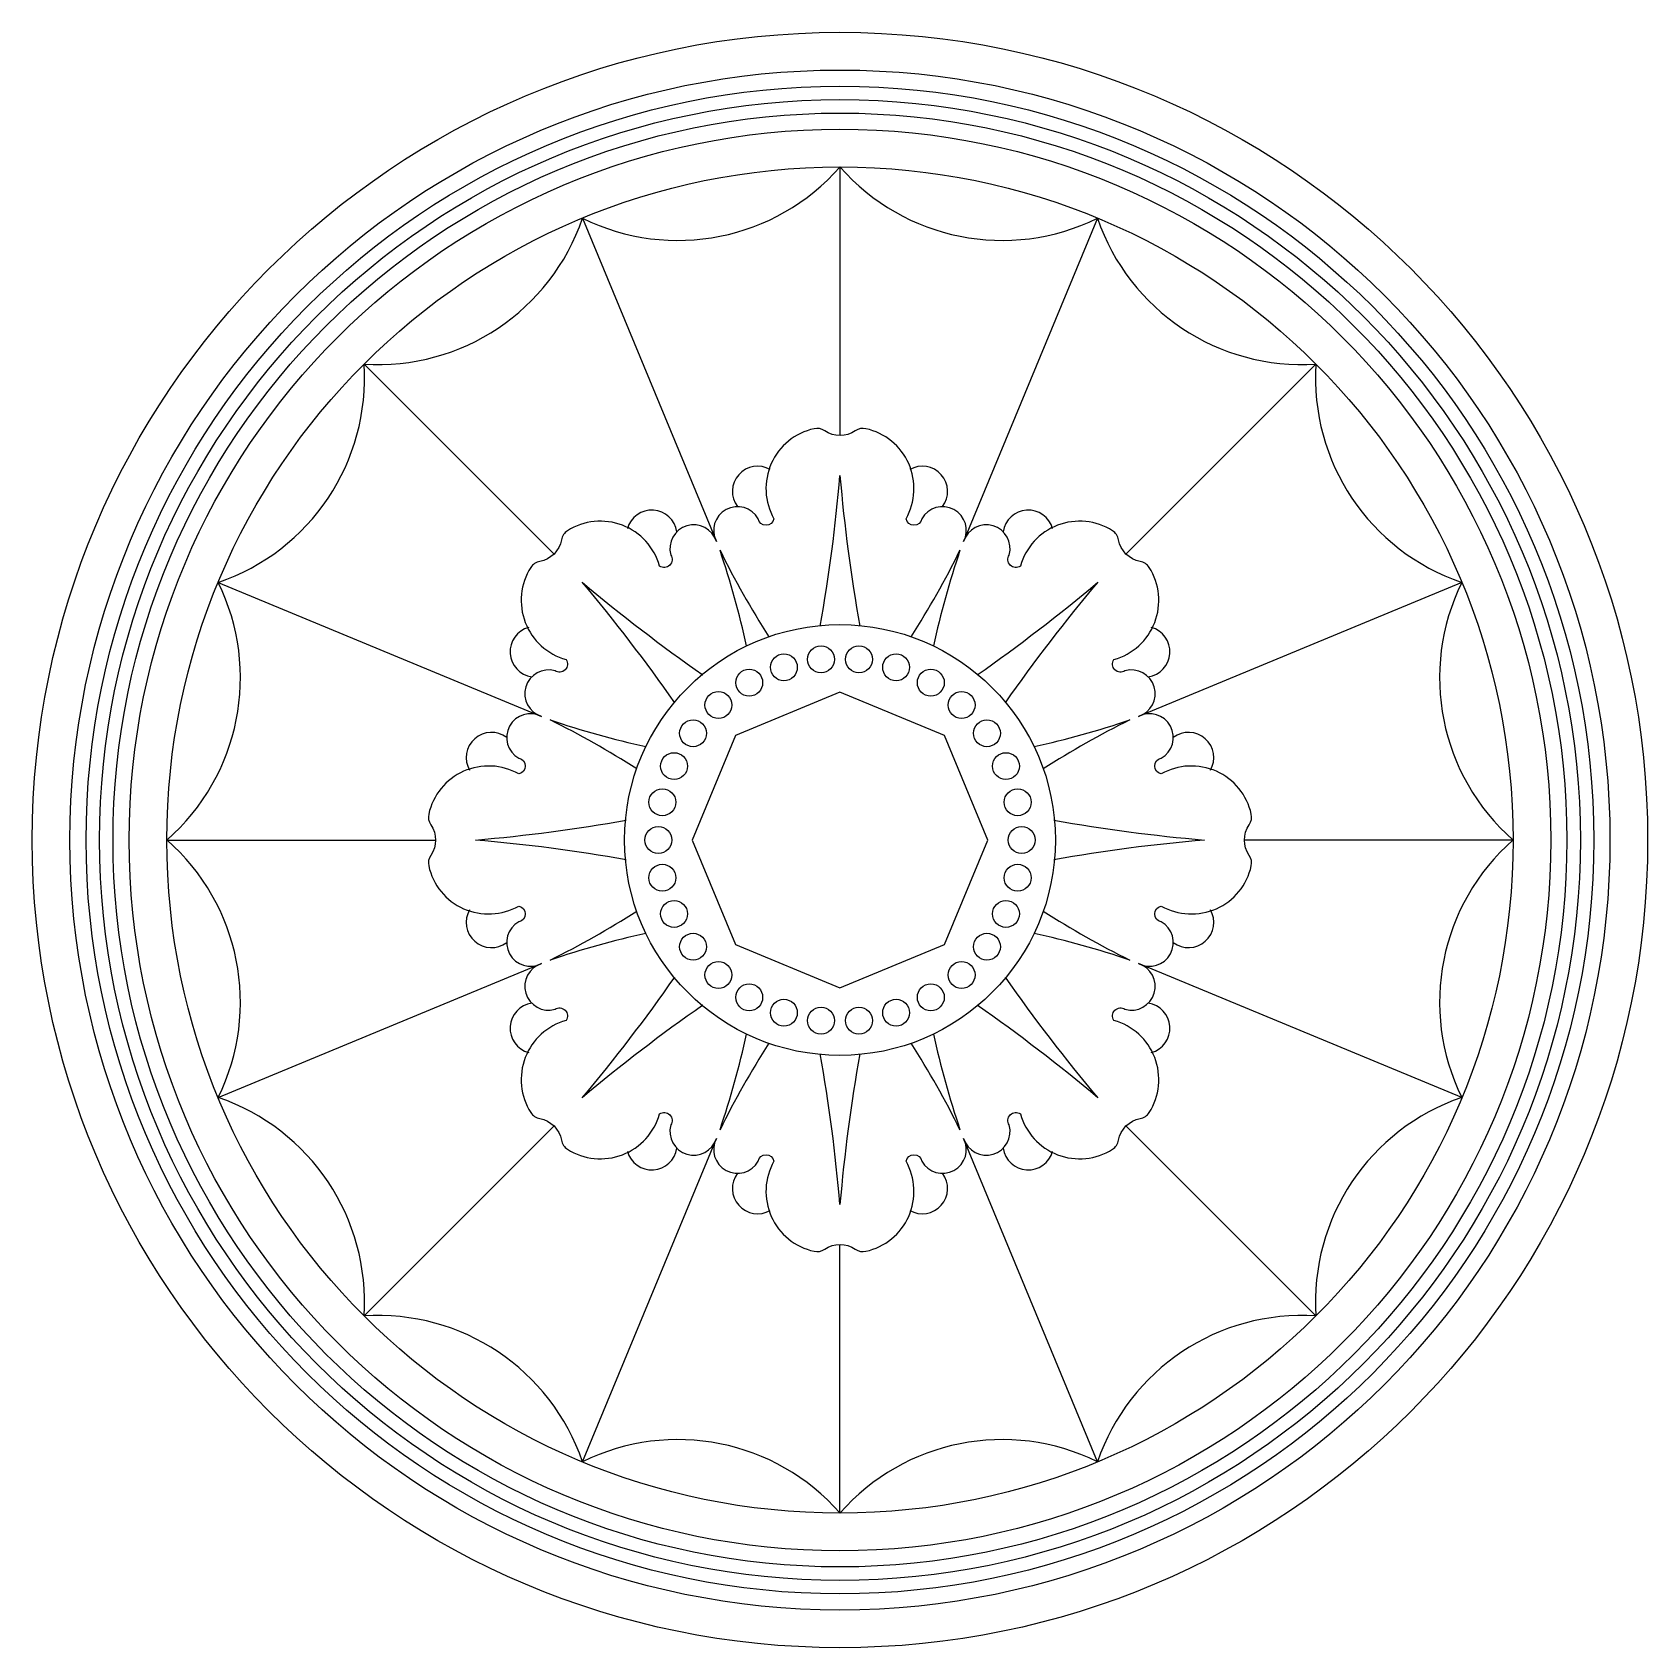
# Model space of a CAD drawing. Extents: x 193 to 493, y 53 to 353.
import ezdxf

# ---------------------------------------------------------------- set-up
doc = ezdxf.new("R2010")
doc.units = 0
doc.header["$LTSCALE"] = 10
doc.header["$MEASUREMENT"] = 0
for name, color, linetype in [('3', 3, 'CONTINUOUS'), ('4', 4, 'CONTINUOUS'), ('7', 7, 'CONTINUOUS')]:
    doc.layers.add(name, color=color, linetype=linetype)

msp = doc.modelspace()

# ---------------------------------------------------------------- linework, layer by layer
at = {"layer": '3'}
for points in [[(365.77, 258.91, 0.984484), (358, 263.13, -0.826442), (355.08, 263.13, 0.503053), (347.62, 279.86, 0.209605), (345.65, 279.47, -0.313184), (339.96, 279.47, 0.209605), (337.98, 279.86, 0.503053), (330.53, 263.13, -0.826442), (327.61, 263.13, 0.984484), (319.84, 258.91)], [(339.13, 243.19, 0.022546), (342.8, 271.16, 0.022546), (346.48, 243.19, 0.022546)], [(319.84, 258.91, 0.984484), (311.37, 256.4, -0.826442), (309.3, 254.34, 0.503053), (292.2, 260.9, 0.209605), (291.08, 259.23, -0.313184), (287.05, 255.2, 0.209605), (285.38, 254.08, 0.503053), (291.94, 236.98, -0.826442), (289.88, 234.91, 0.984484), (287.37, 226.43)], [(398.24, 226.43, 0.984484), (395.73, 234.91, -0.826442), (393.67, 236.98, 0.503053), (400.23, 254.08, 0.209605), (398.56, 255.2, -0.313184), (394.53, 259.23, 0.209605), (393.41, 260.9, 0.503053), (376.31, 254.34, -0.826442), (374.24, 256.4, 0.984484), (365.77, 258.91)], [(325.45, 239.51, 0.027344), (320.52, 257.28, 0.027344), (329.59, 241.23, 0.027344)], [(356.02, 241.23, 0.027344), (365.09, 257.28, 0.027344), (360.15, 239.51, 0.027344)], [(312.12, 228.96, 0.022546), (294.94, 251.34, 0.022546), (317.32, 234.15, 0.022546)], [(368.29, 234.15, 0.022546), (390.67, 251.34, 0.022546), (373.48, 228.96, 0.022546)], [(287.37, 226.43, 0.984484), (283.15, 218.67, -0.826442), (283.15, 215.75, 0.503053), (266.42, 208.29, 0.209605), (266.8, 206.32, -0.313184), (266.8, 200.62, 0.209605), (266.42, 198.65, 0.503053), (283.15, 191.2, -0.826442), (283.15, 188.28, 0.984484), (287.37, 180.51)], [(305.05, 216.69, 0.027344), (288.99, 225.76, 0.027344), (306.76, 220.82, 0.027344)], [(378.85, 220.82, 0.027344), (396.61, 225.76, 0.027344), (380.56, 216.69, 0.027344)], [(398.24, 180.51, 0.984484), (402.46, 188.28, -0.826442), (402.46, 191.2, 0.503053), (419.19, 198.65, 0.209605), (418.81, 200.62, -0.313184), (418.81, 206.32, 0.209605), (419.19, 208.29, 0.503053), (402.46, 215.75, -0.826442), (402.46, 218.67, 0.984484), (398.24, 226.43)], [(303.09, 199.8, 0.022546), (275.11, 203.47, 0.022546), (303.09, 207.15, 0.022546)], [(382.52, 207.15, 0.022546), (410.5, 203.47, 0.022546), (382.52, 199.8, 0.022546)], [(306.76, 186.12, 0.027344), (288.99, 181.18, 0.027344), (305.05, 190.26, 0.027344)], [(380.56, 190.26, 0.027344), (396.61, 181.18, 0.027344), (378.85, 186.12, 0.027344)], [(287.37, 180.51, 0.984484), (289.88, 172.03, -0.826442), (291.94, 169.97, 0.503053), (285.38, 152.87, 0.209605), (287.05, 151.75, -0.313184), (291.08, 147.72, 0.209605), (292.2, 146.05, 0.503053), (309.3, 152.61, -0.826442), (311.37, 150.55, 0.984484), (319.84, 148.04)], [(365.77, 148.04, 0.984484), (374.24, 150.55, -0.826442), (376.31, 152.61, 0.503053), (393.41, 146.05, 0.209605), (394.53, 147.72, -0.313184), (398.56, 151.75, 0.209605), (400.23, 152.87, 0.503053), (393.67, 169.97, -0.826442), (395.73, 172.03, 0.984484), (398.24, 180.51)], [(317.32, 172.79, 0.022546), (294.94, 155.61, 0.022546), (312.12, 177.99, 0.022546)], [(373.48, 177.99, 0.022546), (390.67, 155.61, 0.022546), (368.29, 172.79, 0.022546)], [(329.59, 165.72, 0.027344), (320.52, 149.66, 0.027344), (325.45, 167.43, 0.027344)], [(360.15, 167.43, 0.027344), (365.09, 149.66, 0.027344), (356.02, 165.72, 0.027344)], [(346.48, 163.76, 0.022546), (342.8, 135.78, 0.022546), (339.13, 163.76, 0.022546)], [(319.84, 148.04, 0.984484), (327.61, 143.82, -0.826442), (330.53, 143.82, 0.503053), (337.98, 127.09, 0.209605), (339.96, 127.47, -0.313184), (345.65, 127.47, 0.209605), (347.62, 127.09, 0.503053), (355.08, 143.82, -0.826442), (358, 143.82, 0.984484), (365.77, 148.04)]]:
    msp.add_lwpolyline(points, format="xyb", dxfattribs=at)
msp.add_lwpolyline([(370.27, 203.47), (362.22, 222.89), (342.8, 230.94), (323.39, 222.89), (315.34, 203.47), (323.39, 184.06), (342.8, 176.01), (362.22, 184.06)], close=True, dxfattribs=at)
for centre, radius in [((342.8, 203.47), 143), ((342.8, 203.47), 140), ((342.8, 203.47), 137.5), ((342.8, 203.47), 135), ((342.8, 203.47), 132), ((342.8, 203.47), 40), ((332.38, 235.55), 2.5), ((339.28, 237.02), 2.5), ((346.33, 237.02), 2.5), ((353.23, 235.55), 2.5), ((325.94, 232.69), 2.5), ((359.67, 232.69), 2.5), ((320.23, 228.54), 2.5), ((365.38, 228.54), 2.5), ((315.52, 223.3), 2.5), ((370.09, 223.3), 2.5), ((311.99, 217.19), 2.5), ((373.62, 217.19), 2.5), ((309.81, 210.49), 2.5), ((375.8, 210.49), 2.5), ((309.07, 203.47), 2.5), ((376.54, 203.47), 2.5), ((309.81, 196.46), 2.5), ((375.8, 196.46), 2.5), ((311.99, 189.75), 2.5), ((373.62, 189.75), 2.5), ((315.52, 183.65), 2.5), ((370.09, 183.65), 2.5), ((320.23, 178.41), 2.5), ((365.38, 178.41), 2.5), ((325.94, 174.26), 2.5), ((359.67, 174.26), 2.5), ((332.38, 171.39), 2.5), ((339.28, 169.93), 2.5), ((346.33, 169.93), 2.5), ((353.23, 171.39), 2.5)]:
    msp.add_circle(centre, radius, dxfattribs=at)
for centre, start, end in [((327.51, 268.19), 60.2587, 216.7395), ((358.09, 268.19), 323.2605, 119.7413), ((307.86, 260.04), 8.2605, 164.7413), ((377.75, 260.04), 15.2587, 171.7395), ((286.23, 238.42), 105.2587, 261.7395), ((399.38, 238.42), 278.2605, 74.7413), ((278.09, 218.76), 53.2605, 209.7413), ((407.52, 218.76), 330.2587, 126.7395), ((278.09, 188.18), 150.2587, 306.7395), ((407.52, 188.18), 233.2605, 29.7413), ((286.23, 168.53), 98.2605, 254.7413), ((399.38, 168.53), 285.2587, 81.7395), ((307.86, 146.9), 195.2587, 351.7395), ((377.75, 146.9), 188.2605, 344.7413), ((327.51, 138.76), 143.2605, 299.7413), ((358.09, 138.76), 240.2587, 36.7395)]:
    msp.add_arc(centre, 4.7, start, end, dxfattribs=at)
at = {"layer": '4'}
msp.add_circle((342.8, 203.47), 150, dxfattribs=at)
at = {"layer": '7'}
for p, q in [((342.8, 328.47), (342.8, 278.58)), ((294.97, 318.96), (319.84, 258.91)), ((390.64, 318.96), (365.77, 258.91)), ((254.42, 291.86), (289.7, 256.58)), ((431.19, 291.86), (395.91, 256.58)), ((227.32, 251.31), (287.37, 226.43)), ((458.29, 251.31), (398.24, 226.43)), ((217.8, 203.47), (267.7, 203.47)), ((467.8, 203.47), (417.91, 203.47)), ((227.32, 155.64), (287.37, 180.51)), ((458.29, 155.64), (398.24, 180.51)), ((254.42, 115.09), (289.7, 150.36)), ((431.19, 115.09), (395.91, 150.36)), ((294.97, 87.99), (319.84, 148.04)), ((390.64, 87.99), (365.77, 148.04)), ((342.8, 78.47), (342.8, 128.37))]:
    msp.add_line(p, q, dxfattribs=at)
msp.add_circle((342.8, 203.47), 125, dxfattribs=at)
for centre, start, end in [((312.69, 354.89), 243.7498, 318.7502), ((372.92, 354.89), 221.2498, 296.2502), ((257.04, 331.83), 266.2498, 341.2502), ((428.57, 331.83), 198.7498, 273.7502), ((214.44, 289.24), 288.7498, 3.7502), ((471.17, 289.24), 176.2498, 251.2502), ((191.39, 233.59), 311.2498, 26.2502), ((494.22, 233.59), 153.7498, 228.7502), ((191.39, 173.36), 333.7498, 48.7502), ((494.22, 173.36), 131.2498, 206.2502), ((214.44, 117.71), 356.2498, 71.2502), ((471.17, 117.71), 108.7498, 183.7502), ((257.04, 75.11), 18.7498, 93.7502), ((428.57, 75.11), 86.2498, 161.2502), ((312.69, 52.06), 41.2498, 116.2502), ((372.92, 52.06), 63.7498, 138.7502)]:
    msp.add_arc(centre, 40.06, start, end, dxfattribs=at)

doc.saveas('drawing.dxf')
